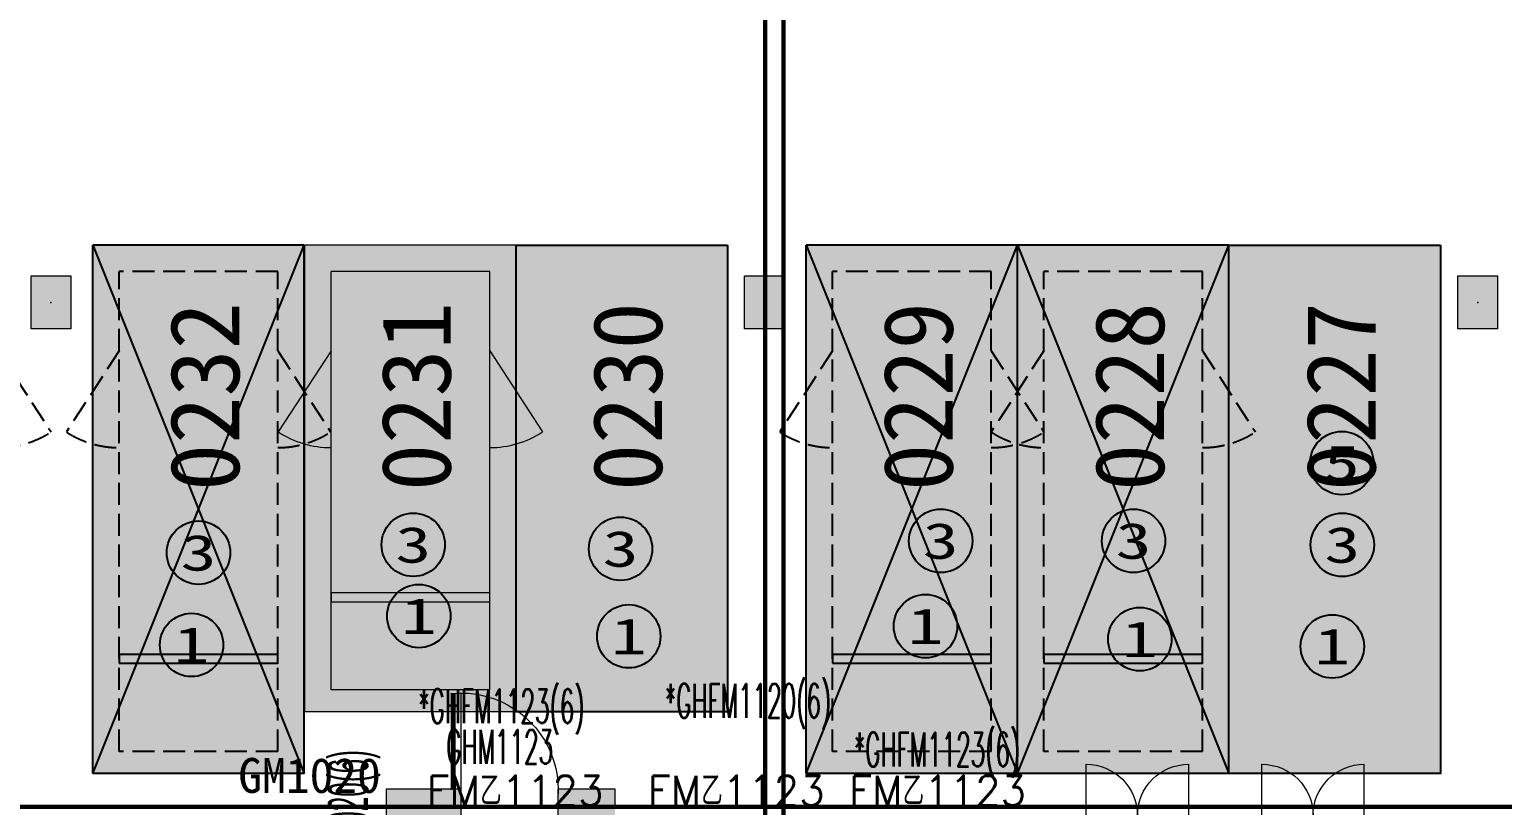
# Model space of a CAD drawing. Extents: x -264757 to 1033689, y 4049843 to 4347093.
# Drawn here: x -66683 to -49958, y 4139942 to 4148758 of the extents above; entities that cross this region are included whole.
import ezdxf
from ezdxf.enums import TextEntityAlignment as Align

# ---------------------------------------------------------------- set-up
doc = ezdxf.new("R2010")
doc.units = 0
doc.header["$LTSCALE"] = 1000
doc.header["$MEASUREMENT"] = 0
doc.linetypes.add('AX-01DK-PB01$1$A-001-车位参照B1$0$A-001-车位参照B1$0$A-001-车位参照B1$0$A-H4-001-基本图形$0$A-001-车位B1$0$DASH', pattern=[0.35, 0.25, -0.1])
doc.linetypes.add('DASH', pattern=[0.35, 0.25, -0.1])
for name, color, linetype, plot in [('AX-01DK-PB01$0$AX-01DK-PB01$0$AX-001DK-01-PB01-02$0$A-3-WinF(Text)', 8, 'Continuous', False), ('AX-01DK-PB01$0$AX-01DK-PB01$0$AX-03CK-02-PB01$0$AX-03CK-02-PB01$0$WINDOW_TEXT', 8, 'Continuous', False), ('AX-01DK-PB01$0$AX-03CK-02-PB01$0$AX-03CK-02-PB01$0$WINDOW_TEXT', 8, 'Continuous', False), ('AX-01DK-PB01$0$AX-03CK-02-PB01$0$AX-03CK-02-PB01$0$人防$0$WINDOW_TEXT', 8, 'Continuous', False)]:
    doc.layers.add(name, color=color, linetype=linetype, plot=plot)
for name, color, linetype in [('AX-01DK-PB01$0$AX-03CK-02-PB01$0$AX-03CK-02-PB01$0$PUB_HATCH', 8, 'Continuous'), ('AX-01DK-PB01$0$AX-03CK-02-PB01$0$AX-03CK-02-PB01$0$人防$0$人防$0$A-WIND-IDEN', 8, 'Continuous'), ('AX-01DK-PB01$0$AX-03CK-02-PB01$0$AX-03CK-02-PB01$0$人防$0$人防$0$DOOR_FIRE_TEXT', 8, 'Continuous'), ('不利因素3-紧邻房间出入口', 7, 'Continuous'), ('不利因素5-单面靠墙', 7, 'Continuous'), ('不利因素9-坡道上停车', 7, 'Continuous'), ('不可售车位', 255, 'Continuous'), ('大车位', 7, 'Continuous'), ('普通车位', 7, 'Continuous')]:
    doc.layers.add(name, color=color, linetype=linetype)
doc.layers.add('无关图层', color=8, linetype='Continuous', lineweight=0)
doc.layers.add('车位归属楼栋范围线', color=7, linetype='Continuous', true_color=0x19e6c7)
doc.styles.add('AX-01DK-PB01$0$AX-01DK-PB01$0$AX-001DK-01-PB01-02$0$_TCH_WINDOW', font='SIMPLEX', dxfattribs={"bigfont": 'GBCBIG'})
doc.styles.add('AX-01DK-PB01$0$AX-01DK-PB01$0$AX-03CK-02-PB01$0$AX-03CK-02-PB01$0$_TCH_DIM_T3', font='SIMPLEX', dxfattribs={"width": 0.705882, "bigfont": 'GBCBIG'})
doc.styles.add('AX-01DK-PB01$0$AX-03CK-02-PB01$0$AX-03CK-02-PB01$0$_TCH_DIM_T3', font='SIMPLEX', dxfattribs={"width": 0.705882, "bigfont": 'GBCBIG'})
doc.styles.add('AX-01DK-PB01$0$AX-03CK-02-PB01$0$AX-03CK-02-PB01$0$人防$0$人防$0$_TCH_DIM', font='$ GAD E', dxfattribs={"width": 0.7, "bigfont": '$ GAD C'})
doc.styles.add('AX-ACK-BIANH1$0$黑体', font='simhei.ttf')
doc.styles.add('AX-ACK-P01-WALL$0$黑体', font='simhei.ttf')
doc.styles.add('SX-ACK-PB01-WNC-ALL$0$黑体', font='simhei.ttf')
doc.styles.add('宋体', font='')
doc.styles.get('宋体').set_extended_font_data('SimSun')

# ---------------------------------------------------------------- blocks, each defined once
blk = doc.blocks.new('SX-ACK-PB01-WNC-ALL$0$20200722.21182536')
at = {"layer": '不利因素3-紧邻房间出入口', "true_color": 0xe4d218}
h = blk.add_hatch(color=52, dxfattribs=at)
h.dxf.hatch_style = 1
edge = h.paths.add_edge_path()
edge.add_arc((360, 360), 360, 0, 360)
at = {"layer": '不利因素3-紧邻房间出入口'}
blk.add_circle((360, 360), 360, dxfattribs=at)
at = {"layer": '不利因素3-紧邻房间出入口', "style": 'SX-ACK-PB01-WNC-ALL$0$黑体', "width": 1.390625}
blk.add_text('3', height=407, dxfattribs=at).set_placement((156, 156), (564, 156), align=Align.FIT)
blk = doc.blocks.new('SX-ACK-PB01-WNC-ALL$0$20200722.21183209')
at = {"layer": '不利因素5-单面靠墙', "true_color": 0x6d711d}
h = blk.add_hatch(color=66, dxfattribs=at)
h.dxf.hatch_style = 1
edge = h.paths.add_edge_path()
edge.add_arc((360, 360), 360, 0, 360)
at = {"layer": '不利因素5-单面靠墙'}
blk.add_circle((360, 360), 360, dxfattribs=at)
at = {"layer": '不利因素5-单面靠墙', "style": 'SX-ACK-PB01-WNC-ALL$0$黑体', "width": 1.390625}
blk.add_text('5', height=407, dxfattribs=at).set_placement((156, 156), (564, 156), align=Align.FIT)
blk = doc.blocks.new('销控车位')
at = {"layer": '不可售车位', "true_color": 0x757b8a}
h = blk.add_hatch(color=8, dxfattribs=at)
h.dxf.hatch_style = 1
h.paths.add_polyline_path([(2400, 0), (2400, -5300), (0, -5300), (0, 0)])
at = {"layer": '不可售车位', "color": 8, "true_color": 0x757b8a}
blk.add_lwpolyline([(2400, 0), (2400, -5300), (0, -5300), (0, 0)], close=True, dxfattribs=at)
blk = doc.blocks.new('sadfsadfasf')
at = {"layer": '不可售车位', "true_color": 0x757b8a}
h = blk.add_hatch(color=8, dxfattribs=at)
h.dxf.hatch_style = 1
h.paths.add_polyline_path([(2400, 6000), (2400, 0), (0, 0), (0, 6000)])
at = {"layer": '不可售车位', "color": 8, "true_color": 0x757b8a}
blk.add_lwpolyline([(2400, 6000), (2400, 0), (0, 0), (0, 6000)], close=True, dxfattribs=at)
blk = doc.blocks.new('SX-CK-PB001-WNC$1$20211103.13313578')
at = {"layer": '无关图层'}
h = blk.add_hatch(color=256, dxfattribs=at)
h.dxf.hatch_style = 1
h.paths.add_polyline_path([(0, 600), (450, 600), (450, 0), (0, 0)])
blk.add_lwpolyline([(0, 600), (450, 600), (450, 0), (0, 0)], close=True, dxfattribs=at)
blk.add_point((225, 300), dxfattribs=at)
blk = doc.blocks.new('AX-01DK-PB01$0$AX-01DK-PB01$0$AX-03CK-02-PB01$0$AX-03CK-02-PB01$0$$U_DORLIB2D$00000009')
at = {"layer": '无关图层'}
blk.add_line((0.5, 0.219), (0.5, 1.213), dxfattribs=at)
at = {"layer": '无关图层', "const_width": 0.05}
blk.add_lwpolyline([(0.583, 0.219), (0.583, 1.219)], dxfattribs=at)
at = {"layer": '无关图层'}
blk.add_arc((0.5, 0.219), 1.001, 85.224, 182.3859, dxfattribs=at)
blk = doc.blocks.new('AX-01DK-PB01$0$A$C28f4516c')
at = {"layer": '无关图层'}
ref = blk.add_blockref('AX-01DK-PB01$0$AX-01DK-PB01$0$AX-03CK-02-PB01$0$AX-03CK-02-PB01$0$$U_DORLIB2D$00000009', (-548, 0), dxfattribs=dict(at, xscale=-1100, yscale=1100, zscale=150, rotation=5.710761688182358e-05))
ref.add_attrib('A', 'GHM1123', (-1268, 538), dxfattribs={"layer": 'AX-01DK-PB01$0$AX-01DK-PB01$0$AX-03CK-02-PB01$0$AX-03CK-02-PB01$0$WINDOW_TEXT', "height": 386.8, "rotation": 0.0001, "style": 'AX-01DK-PB01$0$AX-01DK-PB01$0$AX-03CK-02-PB01$0$AX-03CK-02-PB01$0$_TCH_DIM_T3', "width": 0.49827})
blk = doc.blocks.new('fasdfasdfasdfasdfasdf')
at = {"layer": '不利因素9-坡道上停车', "true_color": 0xe0aa15}
h = blk.add_hatch(color=42, dxfattribs=at)
h.dxf.hatch_style = 1
edge = h.paths.add_edge_path()
edge.add_arc((-119587, 4058555), 720, 0, 360)
at = {"layer": '不利因素9-坡道上停车'}
blk.add_circle((-119587, 4058555), 720, dxfattribs=at)
at = {"layer": '不利因素9-坡道上停车', "style": 'AX-ACK-P01-WALL$0$黑体', "width": 1.390625}
blk.add_text('1', height=815, dxfattribs=at).set_placement((-119994, 4058148), (-119180, 4058148), align=Align.FIT)
blk = doc.blocks.new('AX-01DK-PB01$0$AX-03CK-02-PB01$0$AX-03CK-02-PB01$0$$U_DORLIB2D$00000009')
at = {"layer": '无关图层'}
blk.add_line((0.5, 0.219), (0.5, 1.213), dxfattribs=at)
at = {"layer": '无关图层', "const_width": 0.05}
blk.add_lwpolyline([(0.583, 0.219), (0.583, 1.219)], dxfattribs=at)
at = {"layer": '无关图层'}
blk.add_arc((0.5, 0.219), 1.001, 85.224, 182.3859, dxfattribs=at)
blk = doc.blocks.new('AX-01DK-PB01$0$AX-03CK-02-PB01$0$AX-03CK-02-PB01$0$人防$0$人防$0$$DorLib2D$00000191')
at = {"layer": '无关图层'}
blk.add_line((-0.5, 0.15), (0.366, 0.65), dxfattribs=at)
at = {"layer": '无关图层', "const_width": 0.05}
blk.add_lwpolyline([(-0.55, 0.237), (0.316, 0.737)], dxfattribs=at)
blk = doc.blocks.new('AX-01DK-PB01$0$AX-03CK-02-PB01$0$AX-03CK-02-PB01$0$人防$0$$DorLib2D$00000181')
at = {"layer": '无关图层'}
for p, q in [((-0.533, 0.141), (0.333, 0.641)), ((-0.5, 0.083), (0.366, 0.583))]:
    blk.add_line(p, q, dxfattribs=at)
blk = doc.blocks.new('AX-01DK-PB01$0$AX-03CK-02-PB01$0$AX-03CK-02-PB01$0$人防$0$人防$0$$DorLib2D$00000004')
at = {"layer": '无关图层'}
for p, q in [((-0.485, 0), (-0.485, 0.485)), ((0.485, 0), (0.485, 0.485))]:
    blk.add_line(p, q, dxfattribs=at)
at = {"layer": '无关图层', "lineweight": 13}
for centre, start, end in [((-0.485, 0), 0, 90), ((0.485, 0), 90, 180)]:
    blk.add_arc(centre, 0.485, start, end, dxfattribs=at)
blk = doc.blocks.new('AX-01DK-PB01$0$AX-01DK-PB01$0$$DorLib2D$00000001')
at = {"layer": '无关图层'}
for p, q in [((0.45, 0.975), (0.5, 0.975)), ((0.45, 0), (0.45, 0.975)), ((0.5, 0), (0.5, 0.975)), ((0.5, 0), (0.45, 0))]:
    blk.add_line(p, q, dxfattribs=at)
at = {"layer": '无关图层', "lineweight": 13}
blk.add_arc((0.475, 0), 0.975, 91.4693, 180, dxfattribs=at)
blk = doc.blocks.new('A$C7e5eb487')
at = {"layer": '普通车位', "true_color": 0xf18f8e}
h = blk.add_hatch(color=11, dxfattribs=at)
h.dxf.hatch_style = 1
h.paths.add_polyline_path([(2400, 0), (2400, -5300), (0, -5300), (0, 0)])

msp = doc.modelspace()

# ---------------------------------------------------------------- hatches: boundary and pattern name
at = {"layer": 'AX-01DK-PB01$0$AX-03CK-02-PB01$0$AX-03CK-02-PB01$0$PUB_HATCH'}
for points in [[(-62633.5, 4140128.4), (-62633.5, 4138958), (-62333.5, 4138958), (-62333.5, 4139628.4)], [(-62333.5, 4139628.4), (-61782.8, 4139628.4), (-61782.8, 4140128.4), (-62633.5, 4140128.4)], [(-60033.6, 4140128.4), (-60682.8, 4140128.4), (-60682.8, 4139628.4), (-60033.6, 4139628.4)]]:
    msp.add_hatch(color=256, dxfattribs=at).paths.add_polyline_path(points)
at = {"layer": '大车位', "true_color": 0xe806f9}
h = msp.add_hatch(color=6, dxfattribs=at)
h.dxf.hatch_style = 1
h.paths.add_polyline_path([(-63564.6, 4146307.6), (-63564.6, 4140307.6), (-65964.6, 4140307.6), (-65964.6, 4146307.6)])
h = msp.add_hatch(color=6, dxfattribs=at)
h.dxf.hatch_style = 1
h.paths.add_polyline_path([(-55464.6, 4146307.6), (-55464.6, 4140307.6), (-57864.6, 4140307.6), (-57864.6, 4146307.6)])
h = msp.add_hatch(color=6, dxfattribs=at)
h.dxf.hatch_style = 1
h.paths.add_polyline_path([(-53064.6, 4146307.6), (-53064.6, 4140307.6), (-55464.6, 4140307.6), (-55464.6, 4146307.6)])

# ---------------------------------------------------------------- linework, layer by layer
at = {"layer": '大车位', "color": 83}
for p, q in [((-65964.6, 4140307.6, 0), (-65964.6, 4146307.6)), ((-63564.6, 4146307.6), (-65964.6, 4146307.6)), ((-63564.6, 4140307.6, 0), (-63564.6, 4146307.6)), ((-57864.6, 4140307.6, 0), (-57864.6, 4146307.6)), ((-55464.6, 4146307.6), (-57864.6, 4146307.6)), ((-55464.6, 4140307.6, 0), (-55464.6, 4146307.6)), ((-55464.6, 4140307.6, 0), (-55464.6, 4146307.6)), ((-53064.6, 4146307.6), (-55464.6, 4146307.6)), ((-53064.6, 4140307.6, 0), (-53064.6, 4146307.6)), ((-63564.6, 4140307.6, 0), (-65964.6, 4140307.6, 0)), ((-55464.6, 4140307.6, 0), (-57864.6, 4140307.6, 0)), ((-53064.6, 4140307.6, 0), (-55464.6, 4140307.6, 0))]:
    msp.add_line(p, q, dxfattribs=at)
at = {"layer": '大车位', "color": 8, "linetype": 'AX-01DK-PB01$1$A-001-车位参照B1$0$A-001-车位参照B1$0$A-001-车位参照B1$0$A-H4-001-基本图形$0$A-001-车位B1$0$DASH'}
for p, q in [((-63864.6, 4146007.6), (-65664.6, 4146007.6)), ((-65664.6, 4140557.6, 0), (-65664.6, 4146007.6)), ((-63864.6, 4140557.6, 0), (-63864.6, 4146007.6)), ((-55764.6, 4146007.6), (-57564.6, 4146007.6)), ((-57564.6, 4140557.6, 0), (-57564.6, 4146007.6)), ((-55764.6, 4140557.6, 0), (-55764.6, 4146007.6)), ((-53364.6, 4146007.6), (-55164.6, 4146007.6)), ((-55164.6, 4140557.6, 0), (-55164.6, 4146007.6)), ((-53364.6, 4140557.6, 0), (-53364.6, 4146007.6)), ((-63864.6, 4140557.6, 0), (-65664.6, 4140557.6, 0)), ((-55764.6, 4140557.6, 0), (-57564.6, 4140557.6, 0)), ((-53364.6, 4140557.6, 0), (-55164.6, 4140557.6, 0))]:
    msp.add_line(p, q, dxfattribs=at)
at = {"layer": '大车位', "color": 83}
for points in [[(-65964.6, 4146307.6), (-63564.6, 4140307.6)], [(-57864.6, 4146307.6), (-55464.6, 4140307.6)], [(-55464.6, 4146307.6), (-53064.6, 4140307.6)]]:
    msp.add_lwpolyline(points, dxfattribs=at)
at = {"layer": '大车位', "color": 83, "elevation": 0}
for points in [[(-65964.6, 4140307.6), (-63564.6, 4146307.6)], [(-57864.6, 4140307.6), (-55464.6, 4146307.6)], [(-55464.6, 4140307.6), (-53064.6, 4146307.6)]]:
    msp.add_lwpolyline(points, dxfattribs=at)
at = {"layer": '大车位', "linetype": 'AX-01DK-PB01$1$A-001-车位参照B1$0$A-001-车位参照B1$0$A-001-车位参照B1$0$A-H4-001-基本图形$0$A-001-车位B1$0$DASH'}
msp.add_lwpolyline([(-67038.5, 4145107.6), (-66438.5, 4144185.6)], dxfattribs=at)
at = {"layer": '大车位', "linetype": 'AX-01DK-PB01$1$A-001-车位参照B1$0$A-001-车位参照B1$0$A-001-车位参照B1$0$A-H4-001-基本图形$0$A-001-车位B1$0$DASH', "elevation": 0}
for points in [[(-65664.6, 4145107.6), (-66264.6, 4144185.6)], [(-63864.6, 4145107.6), (-63264.6, 4144185.6)], [(-57564.6, 4145107.6), (-58164.6, 4144185.6)], [(-55764.6, 4145107.6), (-55164.6, 4144185.6)], [(-55164.6, 4145107.6), (-55764.6, 4144185.6)], [(-53364.6, 4145107.6), (-52764.6, 4144185.6)]]:
    msp.add_lwpolyline(points, dxfattribs=at)
at = {"layer": '大车位', "elevation": 0}
for points in [[(-65664.6, 4141557.6), (-63864.6, 4141557.6), (-63864.6, 4141657.6), (-65664.6, 4141657.6)], [(-57564.6, 4141557.6), (-55764.6, 4141557.6), (-55764.6, 4141657.6), (-57564.6, 4141657.6)], [(-55164.6, 4141557.6), (-53364.6, 4141557.6), (-53364.6, 4141657.6), (-55164.6, 4141657.6)]]:
    msp.add_lwpolyline(points, close=True, dxfattribs=at)
at = {"layer": '大车位', "linetype": 'AX-01DK-PB01$1$A-001-车位参照B1$0$A-001-车位参照B1$0$A-001-车位参照B1$0$A-H4-001-基本图形$0$A-001-车位B1$0$DASH'}
for centre, start, end in [((-67038.5, 4145107.6, 0), 270, 303.05573), ((-65664.6, 4145107.6), 236.94427, 270), ((-63864.6, 4145107.6), 270, 303.05573), ((-57564.6, 4145107.6), 236.94427, 270), ((-55764.6, 4145107.6), 270, 303.05573), ((-55164.6, 4145107.6), 236.94427, 270), ((-53364.6, 4145107.6), 270, 303.05573)]:
    msp.add_arc(centre, 1100, start, end, dxfattribs=at)
at = {"layer": '无关图层'}
for p, q in [((-63558.1, 4141007.6, 0), (-63558.1, 4146307.6)), ((-61158.1, 4146307.6), (-63558.1, 4146307.6)), ((-61158.1, 4141007.6, 0), (-61158.1, 4146307.6)), ((-61458.1, 4146007.6), (-63258.1, 4146007.6)), ((-63258.1, 4141257.6, 0), (-63258.1, 4146007.6)), ((-61458.1, 4141257.6, 0), (-61458.1, 4146007.6)), ((-61458.1, 4141257.6, 0), (-63258.1, 4141257.6, 0)), ((-61158.1, 4141007.6, 0), (-63558.1, 4141007.6, 0)), ((-62633.5, 4140128.4), (-62633.5, 4138958)), ((-61782.8, 4140128.4), (-62633.5, 4140128.4)), ((-61782.8, 4139628.4), (-61782.8, 4140128.4)), ((-60033.6, 4140128.4), (-60682.8, 4140128.4)), ((-60682.8, 4140128.4), (-60682.8, 4139628.4)), ((-60033.6, 4139928.4), (-60033.6, 4140128.4))]:
    msp.add_line(p, q, dxfattribs=at)
at = {"layer": '无关图层', "elevation": 0}
for points in [[(-63258.1, 4145107.6), (-63858.1, 4144185.6)], [(-61458.1, 4145107.6), (-60858.1, 4144185.6)]]:
    msp.add_lwpolyline(points, dxfattribs=at)
msp.add_lwpolyline([(-63258.1, 4142257.6), (-61458.1, 4142257.6), (-61458.1, 4142357.6), (-63258.1, 4142357.6)], close=True, dxfattribs=at)
at = {"layer": '无关图层'}
for centre, start, end in [((-63258.1, 4145107.6), 236.94427, 270), ((-61458.1, 4145107.6), 270, 303.05573)]:
    msp.add_arc(centre, 1100, start, end, dxfattribs=at)
at = {"layer": '车位归属楼栋范围线', "linetype": 'DASH', "ltscale": 5, "const_width": 50}
for points in [[(-81133.4, 4158725), (-81133.4, 4140728.4), (-77583.5, 4140728.4), (-77583.5, 4139928.4), (-36664.6, 4139928), (-36664.6, 4146883.7), (-33283.3, 4146883.7), (-33283.3, 4175514.4)], [(-58330.8, 4151410.9), (-58330.8, 4139628.4), (-36433.7, 4139628.4), (-36307.7, 4139628.4), (-36307.7, 4133378.6), (-40026, 4133378.6), (-40026, 4128270.8), (-51609, 4128270.8), (-51609, 4133231.1), (-54977.1, 4133231.1), (-54977.1, 4128491.5), (-57010.8, 4128491.5), (-57010.8, 4117413.7), (-55682.6, 4117413.7), (-55682.6, 4111438.7), (-40248, 4111438.7), (-40248, 4117040.2), (-26085.2, 4117040.2), (-26085.2, 4123708), (17816.6, 4123708)]]:
    msp.add_lwpolyline(points, dxfattribs=at)
at = {"layer": '车位归属楼栋范围线', "linetype": 'DASH', "ltscale": 5}
msp.add_lwpolyline([(-58122.7, 4151207.2, 50, 50, 0), (-58122.7, 4139809.2, 50, 50, 0), (-36477.4, 4139809.2, 50, 50, 0), (-36477.4, 4146325.6, 50, 50, 0), (-24889.6, 4146325.6, 50, 50, 0), (-24889.6, 4152908, 0, 0, 0)], format="xyseb", dxfattribs=at)

# ---------------------------------------------------------------- block references
at = {"layer": '不利因素3-紧邻房间出入口'}
for p in [(-56697.5, 4142588.9), (-54507.7, 4142588.9), (-65124.1, 4142454.4), (-62685.9, 4142544.7), (-60332.2, 4142498.7), (-52137.3, 4142543.8)]:
    msp.add_blockref('SX-ACK-PB01-WNC-ALL$0$20200722.21182536', p, dxfattribs=at)
at = {"layer": '不利因素5-单面靠墙'}
msp.add_blockref('SX-ACK-PB01-WNC-ALL$0$20200722.21183209', (-52143.4, 4143472), dxfattribs=at)
at = {"layer": '不可售车位'}
for name, p in [('销控车位', (-61158.1, 4146307.6)), ('sadfsadfasf', (-53064.6, 4140307.6))]:
    msp.add_blockref(name, p, dxfattribs=at)
at = {"layer": '无关图层'}
for name, p in [('SX-CK-PB001-WNC$1$20211103.13313578', (-66664.6, 4145358)), ('SX-CK-PB001-WNC$1$20211103.13313578', (-58564.6, 4145358)), ('SX-CK-PB001-WNC$1$20211103.13313578', (-50464.6, 4145358)), ('AX-01DK-PB01$0$A$C28f4516c', (-60683.7, 4139878))]:
    msp.add_blockref(name, p, dxfattribs=at)
ref = msp.add_blockref('AX-01DK-PB01$0$AX-03CK-02-PB01$0$AX-03CK-02-PB01$0$$U_DORLIB2D$00000009', (-61232.8, 4139878.4), dxfattribs=dict(at, xscale=-1100, yscale=-1100, zscale=500, rotation=5.710762697212899e-05))
ref.add_attrib('A', '*GHFM1123(6)', (-62273.2, 4140876.6), dxfattribs={"layer": 'AX-01DK-PB01$0$AX-03CK-02-PB01$0$AX-03CK-02-PB01$0$WINDOW_TEXT', "height": 386.75, "rotation": 0.00006, "style": 'AX-01DK-PB01$0$AX-03CK-02-PB01$0$AX-03CK-02-PB01$0$_TCH_DIM_T3', "width": 0.49827})
ref = msp.add_blockref('AX-01DK-PB01$0$AX-03CK-02-PB01$0$AX-03CK-02-PB01$0$$U_DORLIB2D$00000009', (-58483.9, 4139778.4), dxfattribs=dict(at, xscale=1100, yscale=-1100, zscale=300, rotation=5.710761721158845e-05))
ref.add_attrib('A', '*GHFM1120(6)', (-59472.9, 4140938.2), dxfattribs={"layer": 'AX-01DK-PB01$0$AX-03CK-02-PB01$0$AX-03CK-02-PB01$0$WINDOW_TEXT', "height": 386.75, "rotation": 0.00006, "style": 'AX-01DK-PB01$0$AX-03CK-02-PB01$0$AX-03CK-02-PB01$0$_TCH_DIM_T3', "width": 0.49827})
ref = msp.add_blockref('AX-01DK-PB01$0$AX-03CK-02-PB01$0$AX-03CK-02-PB01$0$$U_DORLIB2D$00000009', (-56334.2, 4139778.4), dxfattribs=dict(at, xscale=1100, yscale=-1100, zscale=300, rotation=359.9999824764422))
ref.add_attrib('A', '*GHFM1123(6)', (-57326.7, 4140385), dxfattribs={"layer": 'AX-01DK-PB01$0$AX-03CK-02-PB01$0$AX-03CK-02-PB01$0$WINDOW_TEXT', "height": 386.75, "rotation": 359.99998, "style": 'AX-01DK-PB01$0$AX-03CK-02-PB01$0$AX-03CK-02-PB01$0$_TCH_DIM_T3', "width": 0.49827})
ref = msp.add_blockref('AX-01DK-PB01$0$AX-03CK-02-PB01$0$AX-03CK-02-PB01$0$人防$0$$DorLib2D$00000181', (-63483.6, 4139803.4), dxfattribs=dict(at, xscale=1000, yscale=-1000, zscale=250, rotation=5.710760895894952e-05))
ref.add_attrib('A', 'GM1020', (-64312, 4140085.7), dxfattribs={"layer": 'AX-01DK-PB01$0$AX-03CK-02-PB01$0$AX-03CK-02-PB01$0$人防$0$WINDOW_TEXT', "height": 396.52, "rotation": 0.00006, "style": '宋体'})
ref = msp.add_blockref('AX-01DK-PB01$0$AX-03CK-02-PB01$0$AX-03CK-02-PB01$0$人防$0$人防$0$$DorLib2D$00000191', (-62483.5, 4138458), dxfattribs=dict(at, xscale=-1000, yscale=1000, zscale=300, rotation=270.0000556584615))
ref.add_attrib('A', 'GFM1020(6)', (-62837.8, 4138882.2), dxfattribs={"layer": 'AX-01DK-PB01$0$AX-03CK-02-PB01$0$AX-03CK-02-PB01$0$人防$0$人防$0$A-WIND-IDEN', "height": 455, "rotation": 90.00006, "style": 'AX-01DK-PB01$0$AX-03CK-02-PB01$0$AX-03CK-02-PB01$0$人防$0$人防$0$_TCH_DIM', "width": 0.49})
ref = msp.add_blockref('AX-01DK-PB01$0$AX-03CK-02-PB01$0$AX-03CK-02-PB01$0$人防$0$人防$0$$DorLib2D$00000004', (-54103.8, 4139828.4), dxfattribs=dict(at, xscale=-1200, yscale=1200, zscale=200, rotation=2.667554907878978e-06))
ref.add_attrib('A', 'JFM1221', (-54103.8, 4139042), dxfattribs={"layer": 'AX-01DK-PB01$0$AX-03CK-02-PB01$0$AX-03CK-02-PB01$0$人防$0$人防$0$DOOR_FIRE_TEXT', "height": 525, "rotation": 0, "style": 'AX-01DK-PB01$0$AX-03CK-02-PB01$0$AX-03CK-02-PB01$0$人防$0$人防$0$_TCH_DIM', "width": 0.49})
ref = msp.add_blockref('AX-01DK-PB01$0$AX-03CK-02-PB01$0$AX-03CK-02-PB01$0$人防$0$人防$0$$DorLib2D$00000004', (-52109.6, 4139828.4), dxfattribs=dict(at, xscale=-1200, yscale=1200, zscale=200, rotation=2.667555362963166e-06))
ref.add_attrib('A', 'JFM1221', (-52109.6, 4139042), dxfattribs={"layer": 'AX-01DK-PB01$0$AX-03CK-02-PB01$0$AX-03CK-02-PB01$0$人防$0$人防$0$DOOR_FIRE_TEXT', "height": 525, "rotation": 0, "style": 'AX-01DK-PB01$0$AX-03CK-02-PB01$0$AX-03CK-02-PB01$0$人防$0$人防$0$_TCH_DIM', "width": 0.49})
ref = msp.add_blockref('AX-01DK-PB01$0$AX-01DK-PB01$0$$DorLib2D$00000001', (-61233.7, 4139778.1), dxfattribs=dict(at, xscale=-1100, yscale=-1100, zscale=200, rotation=359.9999999985848))
ref.add_attrib('A', 'FM乙1123', (-62174.3, 4139943.4), dxfattribs={"layer": 'AX-01DK-PB01$0$AX-01DK-PB01$0$AX-001DK-01-PB01-02$0$A-3-WinF(Text)', "height": 337.59, "style": 'AX-01DK-PB01$0$AX-01DK-PB01$0$AX-001DK-01-PB01-02$0$_TCH_WINDOW'})
ref = msp.add_blockref('AX-01DK-PB01$0$AX-01DK-PB01$0$$DorLib2D$00000001', (-58484.7, 4139778.1), dxfattribs=dict(at, xscale=1100, yscale=-1100, zscale=200, rotation=359.9999999985968))
ref.add_attrib('A', 'FM乙1123', (-59664, 4139943.4), dxfattribs={"layer": 'AX-01DK-PB01$0$AX-01DK-PB01$0$AX-001DK-01-PB01-02$0$A-3-WinF(Text)', "height": 337.59, "style": 'AX-01DK-PB01$0$AX-01DK-PB01$0$AX-001DK-01-PB01-02$0$_TCH_WINDOW'})
ref = msp.add_blockref('AX-01DK-PB01$0$AX-01DK-PB01$0$$DorLib2D$00000001', (-56335.3, 4139778.1), dxfattribs=dict(at, xscale=-1100, yscale=1100, zscale=200, rotation=180))
ref.add_attrib('A', 'FM乙1123', (-57376.6, 4139943.4), dxfattribs={"layer": 'AX-01DK-PB01$0$AX-01DK-PB01$0$AX-001DK-01-PB01-02$0$A-3-WinF(Text)', "height": 337.59, "style": 'AX-01DK-PB01$0$AX-01DK-PB01$0$AX-001DK-01-PB01-02$0$_TCH_WINDOW'})
at = {"layer": '普通车位'}
msp.add_blockref('A$C7e5eb487', (-63558.1, 4146307.6), dxfattribs=at)
at = {"layer": '车位归属楼栋范围线', "xscale": 0.5, "yscale": 0.5, "zscale": 0.5}
for p in [(-2468.8, 2112817, 0), (3284, 2112702, 0), (-85.5, 2112587, 0), (5716.6, 2112554.2, 0), (-5049.4, 2112488.5, 0), (7902.7, 2112472, 0)]:
    msp.add_blockref('fasdfasdfasdfasdfasdf', p, dxfattribs=at)

# ---------------------------------------------------------------- texts
at = {"layer": '无关图层', "style": 'AX-ACK-BIANH1$0$黑体'}
for s, p in [('0232', (-64300.5, 4143514.6, 0)), ('0231', (-61900.5, 4143514.6, 0)), ('0230', (-59500.5, 4143514.6, 0)), ('0229', (-56200.5, 4143514.6)), ('0228', (-53800.5, 4143514.6)), ('0227', (-51400.5, 4143514.6))]:
    msp.add_text(s, height=788.61, rotation=90, dxfattribs=at).set_placement(p)

doc.saveas('drawing.dxf')
